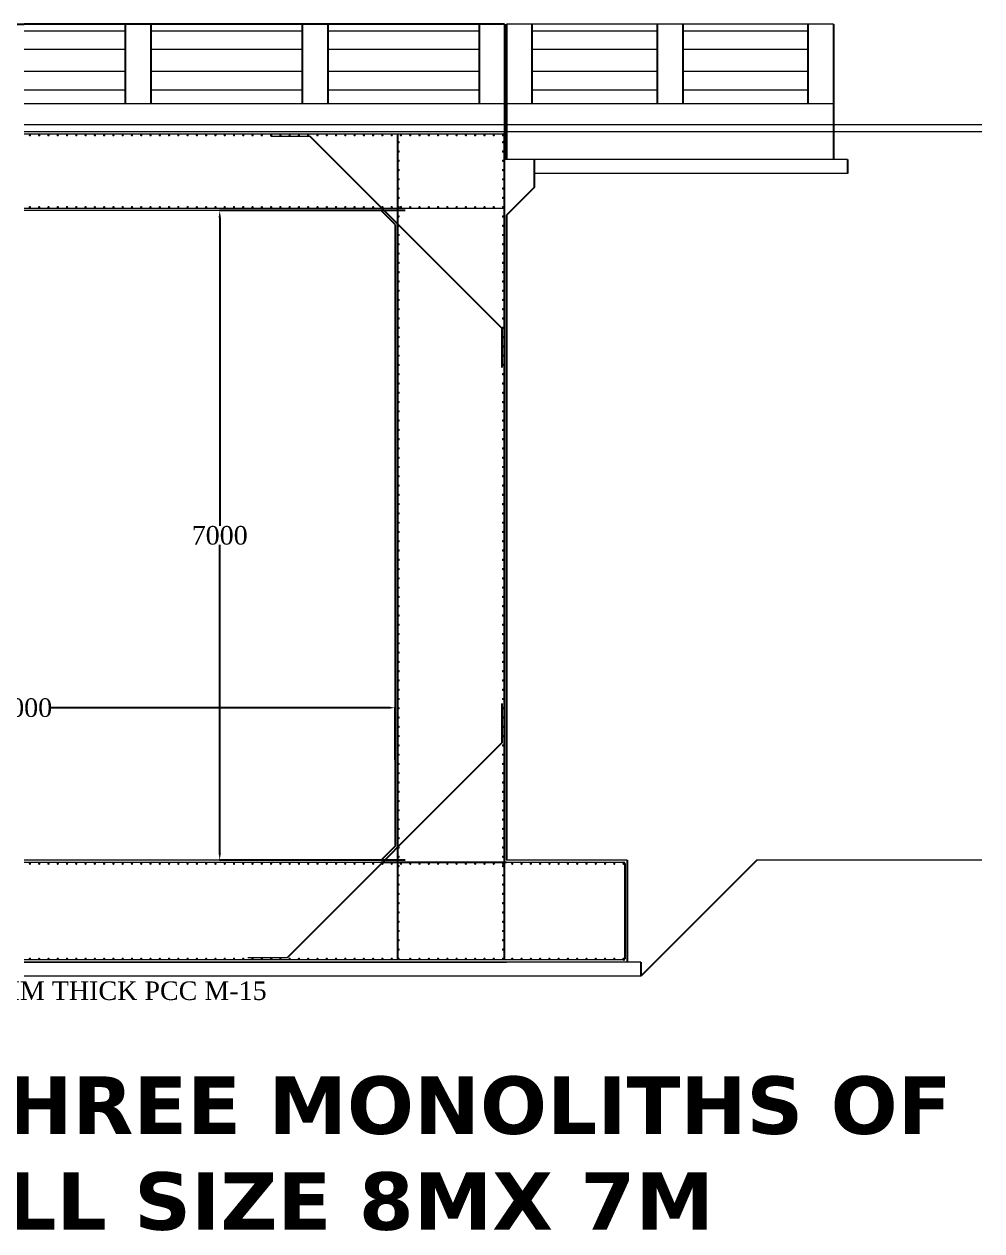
# Model space of a CAD drawing. Header units: millimetres. Extents: x -237855 to 3169, y -14991 to 144223.
# Drawn here: x -10346 to -21, y 131219 to 144223 of the extents above; entities that cross this region are included whole.
import ezdxf

# ---------------------------------------------------------------- set-up
doc = ezdxf.new("R2010")
doc.units = ezdxf.units.MM
doc.header["$MEASUREMENT"] = 0
doc.layers.add('S TEXT', color=7, linetype='Continuous', lineweight=20)
doc.styles.get("Standard").update_dxf_attribs({"font": 'dutchb.ttf'})
doc.dimstyles.new('ISO-25', dxfattribs={"dimtxt": 200, "dimasz": 75, "dimexe": 1.25, "dimexo": 0.625, "dimtad": 0, "dimtih": 1, "dimtoh": 1, "dimdec": 0, "dimtxsty": 'Standard', "dimcen": 75, "dimadec": 0, "dimazin": 0, "dimtfac": 1, "dimtdec": 0, "dimtmove": 0, "dimatfit": 2, "dimfxl": 0, "dimarcsym": 0})

# ---------------------------------------------------------------- blocks, each defined once
blk = doc.blocks.new('*D20')
at = {"color": 0, "lineweight": -2}
for p, q in [((-14346, 136294), (-14346, 136858)), ((-14271, 136856), (-10627, 136856)), ((-6421, 136856), (-10066, 136856)), ((-6346, 136294), (-6346, 136858))]:
    blk.add_line(p, q, dxfattribs=at)
at = {"color": 0}
for points in [[(-14271, 136869), (-14271, 136844), (-14346, 136856)], [(-6421, 136869), (-6421, 136844), (-6346, 136856)]]:
    blk.add_solid(points, dxfattribs=at)
at = {"layer": 'Defpoints', "color": 0}
for p in [(-6346, 136856), (-14346, 136293), (-6346, 136293)]:
    blk.add_point(p, dxfattribs=at)
at = {"color": 0, "insert": (-10346, 136856), "char_height": 200, "attachment_point": 5}
blk.add_mtext('8000', dxfattribs=at)
blk = doc.blocks.new('*D21')
at = {"color": 0, "lineweight": -2}
for p, q in [((-6238, 142213), (-8239, 142213)), ((-8238, 142138), (-8238, 138816)), ((-8238, 135289), (-8238, 138610)), ((-6238, 135214), (-8239, 135214))]:
    blk.add_line(p, q, dxfattribs=at)
at = {"color": 0}
for points in [[(-8250, 142138), (-8225, 142138), (-8238, 142213)], [(-8250, 135289), (-8225, 135289), (-8238, 135214)]]:
    blk.add_solid(points, dxfattribs=at)
at = {"layer": 'Defpoints', "color": 0}
for p in [(-6237, 142213), (-8238, 135214), (-6237, 135214)]:
    blk.add_point(p, dxfattribs=at)
at = {"color": 0, "insert": (-8238, 138713), "char_height": 200, "attachment_point": 5}
blk.add_mtext('7000', dxfattribs=at)

msp = doc.modelspace()

# ---------------------------------------------------------------- linework, layer by layer
for p, q in [((-15526.35978, 144222.84867), (-10346.35978, 144222.84867)), ((-5166.35978, 144222.84857), (-10346.35978, 144222.84867)), ((-9255.35978, 144222.84861), (-9255.35979, 143362.84861)), ((-8980.35978, 144222.84861), (-8980.35979, 143362.84861)), ((-7348.35978, 144222.84859), (-7348.35979, 143362.84859)), ((-7073.35978, 144222.84859), (-7073.35979, 143362.84859)), ((-5441.35978, 144222.84857), (-5441.35979, 143362.84857)), ((-5166.35978, 144222.84857), (-5166.35979, 142762.84857)), ((-5146.35978, 144222.84857), (-5146.35979, 142762.84857)), ((-4871.35978, 144222.84857), (-4871.35979, 143362.84856)), ((-3521.35978, 144222.84855), (-3521.35979, 143362.84854)), ((-3246.35978, 144222.84855), (-3246.35979, 143362.84853)), ((-1896.35978, 144222.84854), (-1896.35979, 143362.8485)), ((-1621.35978, 144222.84853), (-1621.35979, 142762.8485)), ((-5196.35981, 140948.20391), (-7261.00445, 143012.84861)), ((-6321.35979, 143037.84859), (-6321.35988, 134137.84859)), ((-5171.35979, 143025.34857), (-5171.35988, 134137.84857)), ((-4846.35979, 142762.84856), (-4846.3598, 142462.84856)), ((-1471.35979, 142762.84849), (-1471.35979, 142612.84849)), ((-4846.3598, 142462.84856), (-5146.3598, 142162.84857)), ((-6346.3598, 142062.84859), (-6496.3598, 142212.8486)), ((-5146.3598, 142162.84857), (-5146.35987, 135212.84857)), ((-6346.3598, 142062.84859), (-6346.35987, 135362.84859)), ((-5196.35981, 140948.20391), (-5196.35982, 140523.93984)), ((-5196.35985, 136901.7573), (-5196.35986, 136477.49323)), ((-5196.35986, 136477.49323), (-7511.00454, 134162.84862)), ((-6346.35987, 135362.84859), (-6496.35987, 135212.8486)), ((-5146.35987, 135187.84857), (-6496.35987, 135187.8486)), ((-3871.35987, 135175.34854), (-3871.35988, 134150.34854)), ((-3846.35987, 135212.84854), (-3846.35988, 134112.84854)), ((-2446.35987, 135212.84851), (-3696.35988, 133962.84854)), ((-3696.35988, 134112.84854), (-3696.35988, 133962.84854))]:
    msp.add_line(p, q)
at = {"const_width": 12.5}
for points in [[(-10277.60979, 143025.34867, -1), (-10290.10979, 143025.34867, -1)], [(-10177.60979, 143025.34867, -1), (-10190.10979, 143025.34867, -1)], [(-10077.60979, 143025.34867, -1), (-10090.10979, 143025.34867, -1)], [(-9977.60979, 143025.34867, -1), (-9990.10979, 143025.34867, -1)], [(-9877.60979, 143025.34866, -1), (-9890.10979, 143025.34866, -1)], [(-9777.60979, 143025.34866, -1), (-9790.10979, 143025.34866, -1)], [(-9677.60979, 143025.34866, -1), (-9690.10979, 143025.34866, -1)], [(-9577.60979, 143025.34866, -1), (-9590.10979, 143025.34866, -1)], [(-9477.60979, 143025.34866, -1), (-9490.10979, 143025.34866, -1)], [(-9377.60979, 143025.34865, -1), (-9390.10979, 143025.34865, -1)], [(-9277.60979, 143025.34865, -1), (-9290.10979, 143025.34865, -1)], [(-9177.60979, 143025.34865, -1), (-9190.10979, 143025.34865, -1)], [(-9077.60979, 143025.34865, -1), (-9090.10979, 143025.34865, -1)], [(-8977.60979, 143025.34865, -1), (-8990.10979, 143025.34865, -1)], [(-8877.60979, 143025.34864, -1), (-8890.10979, 143025.34864, -1)], [(-8777.60979, 143025.34864, -1), (-8790.10979, 143025.34864, -1)], [(-8677.60979, 143025.34864, -1), (-8690.10979, 143025.34864, -1)], [(-8577.60979, 143025.34864, -1), (-8590.10979, 143025.34864, -1)], [(-8477.60979, 143025.34864, -1), (-8490.10979, 143025.34864, -1)], [(-8377.60979, 143025.34863, -1), (-8390.10979, 143025.34863, -1)], [(-8277.60979, 143025.34863, -1), (-8290.10979, 143025.34863, -1)], [(-8177.60979, 143025.34863, -1), (-8190.10979, 143025.34863, -1)], [(-8077.60979, 143025.34863, -1), (-8090.10979, 143025.34863, -1)], [(-7977.60979, 143025.34863, -1), (-7990.10979, 143025.34863, -1)], [(-7877.60979, 143025.34862, -1), (-7890.10979, 143025.34862, -1)], [(-7777.60979, 143025.34862, -1), (-7790.10979, 143025.34862, -1)], [(-7677.60979, 143025.34862, -1), (-7690.10979, 143025.34862, -1)], [(-7577.60979, 143025.34862, -1), (-7590.10979, 143025.34862, -1)], [(-7477.60979, 143025.34862, -1), (-7490.10979, 143025.34862, -1)], [(-7377.60979, 143025.34861, -1), (-7390.10979, 143025.34861, -1)], [(-7277.60979, 143025.34861, -1), (-7290.10979, 143025.34861, -1)], [(-7177.60979, 143025.34861, -1), (-7190.10979, 143025.34861, -1)], [(-7077.60979, 143025.34861, -1), (-7090.10979, 143025.34861, -1)], [(-6977.60979, 143025.34861, -1), (-6990.10979, 143025.34861, -1)], [(-6877.60979, 143025.3486, -1), (-6890.10979, 143025.3486, -1)], [(-6777.60979, 143025.3486, -1), (-6790.10979, 143025.3486, -1)], [(-6677.60979, 143025.3486, -1), (-6690.10979, 143025.3486, -1)], [(-6577.60979, 143025.3486, -1), (-6590.10979, 143025.3486, -1)], [(-6477.60979, 143025.3486, -1), (-6490.10979, 143025.3486, -1)], [(-6377.60979, 143025.34859, -1), (-6390.10979, 143025.34859, -1)], [(-6302.6097, 142950.34859, -1), (-6315.1097, 142950.34859, -1)], [(-6277.60979, 143025.34859, -1), (-6290.10979, 143025.34859, -1)], [(-6177.60979, 143025.34859, -1), (-6190.10979, 143025.34859, -1)], [(-6077.60979, 143025.34859, -1), (-6090.10979, 143025.34859, -1)], [(-5977.60979, 143025.34859, -1), (-5990.10979, 143025.34859, -1)], [(-5877.60979, 143025.34858, -1), (-5890.10979, 143025.34858, -1)], [(-5777.60979, 143025.34858, -1), (-5790.10979, 143025.34858, -1)], [(-5677.60979, 143025.34858, -1), (-5690.10979, 143025.34858, -1)], [(-5577.60979, 143025.34858, -1), (-5590.10979, 143025.34858, -1)], [(-5477.60979, 143025.34858, -1), (-5490.10979, 143025.34858, -1)], [(-5377.60979, 143025.34857, -1), (-5390.10979, 143025.34857, -1)], [(-5277.60979, 143025.34857, -1), (-5290.10979, 143025.34857, -1)], [(-5177.60979, 143025.34857, -1), (-5190.10979, 143025.34857, -1)], [(-5177.6097, 142950.34857, -1), (-5190.1097, 142950.34857, -1)], [(-6302.6097, 142850.34859, -1), (-6315.1097, 142850.34859, -1)], [(-5177.6097, 142850.34857, -1), (-5190.1097, 142850.34857, -1)], [(-6302.60971, 142750.34859, -1), (-6315.10971, 142750.34859, -1)], [(-6302.60971, 142650.34859, -1), (-6315.10971, 142650.34859, -1)], [(-5177.60971, 142750.34857, -1), (-5190.10971, 142750.34857, -1)], [(-5177.60971, 142650.34857, -1), (-5190.10971, 142650.34857, -1)], [(-6302.60971, 142550.34859, -1), (-6315.10971, 142550.34859, -1)], [(-5177.60971, 142550.34857, -1), (-5190.10971, 142550.34857, -1)], [(-6302.60971, 142450.34859, -1), (-6315.10971, 142450.34859, -1)], [(-5177.60971, 142450.34857, -1), (-5190.10971, 142450.34857, -1)], [(-6302.60971, 142350.34859, -1), (-6315.10971, 142350.34859, -1)], [(-5177.60971, 142350.34857, -1), (-5190.10971, 142350.34857, -1)], [(-10277.60972, 142250.34867, -1), (-10290.10972, 142250.34867, -1)], [(-10177.60972, 142250.34867, -1), (-10190.10972, 142250.34867, -1)], [(-10077.60972, 142250.34867, -1), (-10090.10972, 142250.34867, -1)], [(-9977.60972, 142250.34867, -1), (-9990.10972, 142250.34867, -1)], [(-9877.60972, 142250.34866, -1), (-9890.10972, 142250.34866, -1)], [(-9777.60972, 142250.34866, -1), (-9790.10972, 142250.34866, -1)], [(-9677.60972, 142250.34866, -1), (-9690.10972, 142250.34866, -1)], [(-9577.60972, 142250.34866, -1), (-9590.10972, 142250.34866, -1)], [(-9477.60972, 142250.34866, -1), (-9490.10972, 142250.34866, -1)], [(-9377.60972, 142250.34865, -1), (-9390.10972, 142250.34865, -1)], [(-9277.60972, 142250.34865, -1), (-9290.10972, 142250.34865, -1)], [(-9177.60972, 142250.34865, -1), (-9190.10972, 142250.34865, -1)], [(-9077.60972, 142250.34865, -1), (-9090.10972, 142250.34865, -1)], [(-8977.60972, 142250.34865, -1), (-8990.10972, 142250.34865, -1)], [(-8877.60972, 142250.34864, -1), (-8890.10972, 142250.34864, -1)], [(-8777.60972, 142250.34864, -1), (-8790.10972, 142250.34864, -1)], [(-8677.60972, 142250.34864, -1), (-8690.10972, 142250.34864, -1)], [(-8577.60972, 142250.34864, -1), (-8590.10972, 142250.34864, -1)], [(-8477.60972, 142250.34864, -1), (-8490.10972, 142250.34864, -1)], [(-8377.60972, 142250.34863, -1), (-8390.10972, 142250.34863, -1)], [(-8277.60972, 142250.34863, -1), (-8290.10972, 142250.34863, -1)], [(-8177.60972, 142250.34863, -1), (-8190.10972, 142250.34863, -1)], [(-8077.60972, 142250.34863, -1), (-8090.10972, 142250.34863, -1)], [(-7977.60972, 142250.34863, -1), (-7990.10972, 142250.34863, -1)], [(-7877.60972, 142250.34862, -1), (-7890.10972, 142250.34862, -1)], [(-7777.60972, 142250.34862, -1), (-7790.10972, 142250.34862, -1)], [(-7677.60972, 142250.34862, -1), (-7690.10972, 142250.34862, -1)], [(-7577.60972, 142250.34862, -1), (-7590.10972, 142250.34862, -1)], [(-7477.60972, 142250.34862, -1), (-7490.10972, 142250.34862, -1)], [(-7377.60972, 142250.34861, -1), (-7390.10972, 142250.34861, -1)], [(-7277.60972, 142250.34861, -1), (-7290.10972, 142250.34861, -1)], [(-7177.60972, 142250.34861, -1), (-7190.10972, 142250.34861, -1)], [(-7077.60972, 142250.34861, -1), (-7090.10972, 142250.34861, -1)], [(-6977.60972, 142250.34861, -1), (-6990.10972, 142250.34861, -1)], [(-6877.60972, 142250.3486, -1), (-6890.10972, 142250.3486, -1)], [(-6777.60972, 142250.3486, -1), (-6790.10972, 142250.3486, -1)], [(-6677.60972, 142250.3486, -1), (-6690.10972, 142250.3486, -1)], [(-6577.60972, 142250.3486, -1), (-6590.10972, 142250.3486, -1)], [(-6477.60972, 142250.3486, -1), (-6490.10972, 142250.3486, -1)], [(-6377.60972, 142250.34859, -1), (-6390.10972, 142250.34859, -1)], [(-6302.60972, 142250.34859, -1), (-6315.10972, 142250.34859, -1)], [(-6302.60972, 142150.34859, -1), (-6315.10972, 142150.34859, -1)], [(-6277.60972, 142250.34859, -1), (-6290.10972, 142250.34859, -1)], [(-6177.60972, 142250.34859, -1), (-6190.10972, 142250.34859, -1)], [(-6077.60972, 142250.34859, -1), (-6090.10972, 142250.34859, -1)], [(-5977.60972, 142250.34859, -1), (-5990.10972, 142250.34859, -1)], [(-5877.60972, 142250.34858, -1), (-5890.10972, 142250.34858, -1)], [(-5777.60972, 142250.34858, -1), (-5790.10972, 142250.34858, -1)], [(-5677.60972, 142250.34858, -1), (-5690.10972, 142250.34858, -1)], [(-5577.60972, 142250.34858, -1), (-5590.10972, 142250.34858, -1)], [(-5477.60972, 142250.34858, -1), (-5490.10972, 142250.34858, -1)], [(-5377.60972, 142250.34857, -1), (-5390.10972, 142250.34857, -1)], [(-5277.60972, 142250.34857, -1), (-5290.10972, 142250.34857, -1)], [(-5177.6098, 142250.34857, -1), (-5190.1098, 142250.34857, -1)], [(-5177.60972, 142250.34857, -1), (-5190.10972, 142250.34857, -1)], [(-5177.60972, 142150.34857, -1), (-5190.10972, 142150.34857, -1)], [(-6302.60972, 142050.34859, -1), (-6315.10972, 142050.34859, -1)], [(-5177.60972, 142050.34857, -1), (-5190.10972, 142050.34857, -1)], [(-6302.60972, 141950.34859, -1), (-6315.10972, 141950.34859, -1)], [(-5177.60972, 141950.34857, -1), (-5190.10972, 141950.34857, -1)], [(-6302.60973, 141750.34859, -1), (-6315.10973, 141750.34859, -1)], [(-6302.60972, 141850.34859, -1), (-6315.10972, 141850.34859, -1)], [(-5177.60973, 141750.34857, -1), (-5190.10973, 141750.34857, -1)], [(-5177.60972, 141850.34857, -1), (-5190.10972, 141850.34857, -1)], [(-6302.60973, 141650.34859, -1), (-6315.10973, 141650.34859, -1)], [(-5177.60973, 141650.34857, -1), (-5190.10973, 141650.34857, -1)], [(-6302.60973, 141550.34859, -1), (-6315.10973, 141550.34859, -1)], [(-5177.60973, 141550.34857, -1), (-5190.10973, 141550.34857, -1)], [(-6302.60973, 141450.34859, -1), (-6315.10973, 141450.34859, -1)], [(-6302.60973, 141350.34859, -1), (-6315.10973, 141350.34859, -1)], [(-5177.60973, 141450.34857, -1), (-5190.10973, 141450.34857, -1)], [(-5177.60973, 141350.34857, -1), (-5190.10973, 141350.34857, -1)], [(-6302.60974, 141250.34859, -1), (-6315.10974, 141250.34859, -1)], [(-5177.60974, 141250.34857, -1), (-5190.10974, 141250.34857, -1)], [(-6302.60974, 141150.34859, -1), (-6315.10974, 141150.34859, -1)], [(-5177.60974, 141150.34857, -1), (-5190.10974, 141150.34857, -1)], [(-6302.60974, 141050.34859, -1), (-6315.10974, 141050.34859, -1)], [(-5177.60974, 141050.34857, -1), (-5190.10974, 141050.34857, -1)], [(-6302.60974, 140950.34859, -1), (-6315.10974, 140950.34859, -1)], [(-6302.60974, 140850.34859, -1), (-6315.10974, 140850.34859, -1)], [(-5177.60974, 140950.34857, -1), (-5190.10974, 140950.34857, -1)], [(-5177.60974, 140850.34857, -1), (-5190.10974, 140850.34857, -1)], [(-6302.60975, 140750.34859, -1), (-6315.10975, 140750.34859, -1)], [(-5177.60975, 140750.34857, -1), (-5190.10975, 140750.34857, -1)], [(-6302.60975, 140650.34859, -1), (-6315.10975, 140650.34859, -1)], [(-5177.60975, 140650.34857, -1), (-5190.10975, 140650.34857, -1)], [(-6302.60975, 140550.34859, -1), (-6315.10975, 140550.34859, -1)], [(-6302.60975, 140450.34859, -1), (-6315.10975, 140450.34859, -1)], [(-5177.60975, 140550.34857, -1), (-5190.10975, 140550.34857, -1)], [(-5177.60975, 140450.34857, -1), (-5190.10975, 140450.34857, -1)], [(-6302.60975, 140350.34859, -1), (-6315.10975, 140350.34859, -1)], [(-5177.60975, 140350.34857, -1), (-5190.10975, 140350.34857, -1)], [(-6302.60976, 140250.34859, -1), (-6315.10976, 140250.34859, -1)], [(-5177.60976, 140250.34857, -1), (-5190.10976, 140250.34857, -1)], [(-6302.60976, 140150.34859, -1), (-6315.10976, 140150.34859, -1)], [(-6302.60976, 140050.34859, -1), (-6315.10976, 140050.34859, -1)], [(-5177.60976, 140150.34857, -1), (-5190.10976, 140150.34857, -1)], [(-5177.60976, 140050.34857, -1), (-5190.10976, 140050.34857, -1)], [(-6302.60976, 139950.34859, -1), (-6315.10976, 139950.34859, -1)], [(-5177.60976, 139950.34857, -1), (-5190.10976, 139950.34857, -1)], [(-6302.60976, 139850.34859, -1), (-6315.10976, 139850.34859, -1)], [(-5177.60976, 139850.34857, -1), (-5190.10976, 139850.34857, -1)], [(-6302.60977, 139750.34859, -1), (-6315.10977, 139750.34859, -1)], [(-5177.60977, 139750.34857, -1), (-5190.10977, 139750.34857, -1)], [(-6302.60977, 139650.34859, -1), (-6315.10977, 139650.34859, -1)], [(-6302.60977, 139550.34859, -1), (-6315.10977, 139550.34859, -1)], [(-5177.60977, 139650.34857, -1), (-5190.10977, 139650.34857, -1)], [(-5177.60977, 139550.34857, -1), (-5190.10977, 139550.34857, -1)], [(-6302.60977, 139450.34859, -1), (-6315.10977, 139450.34859, -1)], [(-5177.60977, 139450.34857, -1), (-5190.10977, 139450.34857, -1)], [(-6302.60978, 139350.34859, -1), (-6315.10978, 139350.34859, -1)], [(-5177.60978, 139350.34857, -1), (-5190.10978, 139350.34857, -1)], [(-6302.60978, 139250.34859, -1), (-6315.10978, 139250.34859, -1)], [(-6302.60978, 139150.34859, -1), (-6315.10978, 139150.34859, -1)], [(-5177.60978, 139250.34857, -1), (-5190.10978, 139250.34857, -1)], [(-5177.60978, 139150.34857, -1), (-5190.10978, 139150.34857, -1)], [(-6302.60978, 139050.34859, -1), (-6315.10978, 139050.34859, -1)], [(-5177.60978, 139050.34857, -1), (-5190.10978, 139050.34857, -1)], [(-6302.60978, 138950.34859, -1), (-6315.10978, 138950.34859, -1)], [(-5177.60978, 138950.34857, -1), (-5190.10978, 138950.34857, -1)], [(-6302.60979, 138850.34859, -1), (-6315.10979, 138850.34859, -1)], [(-6302.60979, 138750.34859, -1), (-6315.10979, 138750.34859, -1)], [(-5177.60979, 138850.34857, -1), (-5190.10979, 138850.34857, -1)], [(-5177.60979, 138750.34857, -1), (-5190.10979, 138750.34857, -1)], [(-6302.60979, 138650.34859, -1), (-6315.10979, 138650.34859, -1)], [(-5177.60979, 138650.34857, -1), (-5190.10979, 138650.34857, -1)], [(-6302.60979, 138550.34859, -1), (-6315.10979, 138550.34859, -1)], [(-5177.60979, 138550.34857, -1), (-5190.10979, 138550.34857, -1)], [(-6302.6098, 138350.34859, -1), (-6315.1098, 138350.34859, -1)], [(-6302.60979, 138450.34859, -1), (-6315.10979, 138450.34859, -1)], [(-5177.6098, 138350.34857, -1), (-5190.1098, 138350.34857, -1)], [(-5177.60979, 138450.34857, -1), (-5190.10979, 138450.34857, -1)], [(-6302.6098, 138250.34859, -1), (-6315.1098, 138250.34859, -1)], [(-5177.6098, 138250.34857, -1), (-5190.1098, 138250.34857, -1)], [(-6302.6098, 138150.34859, -1), (-6315.1098, 138150.34859, -1)], [(-5177.6098, 138150.34857, -1), (-5190.1098, 138150.34857, -1)], [(-6302.6098, 138050.34859, -1), (-6315.1098, 138050.34859, -1)], [(-5177.6098, 138050.34857, -1), (-5190.1098, 138050.34857, -1)], [(-6302.60981, 137850.34859, -1), (-6315.10981, 137850.34859, -1)], [(-6302.6098, 137950.34859, -1), (-6315.1098, 137950.34859, -1)], [(-5177.60981, 137850.34857, -1), (-5190.10981, 137850.34857, -1)], [(-5177.6098, 137950.34857, -1), (-5190.1098, 137950.34857, -1)], [(-6302.60981, 137750.34859, -1), (-6315.10981, 137750.34859, -1)], [(-5177.60981, 137750.34857, -1), (-5190.10981, 137750.34857, -1)], [(-6302.60981, 137650.34859, -1), (-6315.10981, 137650.34859, -1)], [(-5177.60981, 137650.34857, -1), (-5190.10981, 137650.34857, -1)], [(-6302.60981, 137550.34859, -1), (-6315.10981, 137550.34859, -1)], [(-6302.60981, 137450.34859, -1), (-6315.10981, 137450.34859, -1)], [(-5177.60981, 137550.34857, -1), (-5190.10981, 137550.34857, -1)], [(-5177.60981, 137450.34857, -1), (-5190.10981, 137450.34857, -1)], [(-6302.60982, 137350.34859, -1), (-6315.10982, 137350.34859, -1)], [(-5177.60982, 137350.34857, -1), (-5190.10982, 137350.34857, -1)], [(-6302.60982, 137250.34859, -1), (-6315.10982, 137250.34859, -1)], [(-5177.60982, 137250.34857, -1), (-5190.10982, 137250.34857, -1)], [(-6302.60982, 137150.34859, -1), (-6315.10982, 137150.34859, -1)], [(-6302.60982, 137050.34859, -1), (-6315.10982, 137050.34859, -1)], [(-5177.60982, 137150.34857, -1), (-5190.10982, 137150.34857, -1)], [(-5177.60982, 137050.34857, -1), (-5190.10982, 137050.34857, -1)], [(-6302.60982, 136950.34859, -1), (-6315.10982, 136950.34859, -1)], [(-5177.60982, 136950.34857, -1), (-5190.10982, 136950.34857, -1)], [(-6302.60983, 136850.34859, -1), (-6315.10983, 136850.34859, -1)], [(-5177.60983, 136850.34857, -1), (-5190.10983, 136850.34857, -1)], [(-6302.60983, 136750.34859, -1), (-6315.10983, 136750.34859, -1)], [(-5177.60983, 136750.34857, -1), (-5190.10983, 136750.34857, -1)], [(-6302.60983, 136650.34859, -1), (-6315.10983, 136650.34859, -1)], [(-6302.60983, 136550.34859, -1), (-6315.10983, 136550.34859, -1)], [(-5177.60983, 136650.34857, -1), (-5190.10983, 136650.34857, -1)], [(-5177.60983, 136550.34857, -1), (-5190.10983, 136550.34857, -1)], [(-6302.60983, 136450.34859, -1), (-6315.10983, 136450.34859, -1)], [(-5177.60983, 136450.34857, -1), (-5190.10983, 136450.34857, -1)], [(-6302.60984, 136350.34859, -1), (-6315.10984, 136350.34859, -1)], [(-5177.60984, 136350.34857, -1), (-5190.10984, 136350.34857, -1)], [(-6302.60984, 136250.34859, -1), (-6315.10984, 136250.34859, -1)], [(-6302.60984, 136150.34859, -1), (-6315.10984, 136150.34859, -1)], [(-5177.60984, 136250.34857, -1), (-5190.10984, 136250.34857, -1)], [(-5177.60984, 136150.34857, -1), (-5190.10984, 136150.34857, -1)], [(-6302.60984, 136050.34859, -1), (-6315.10984, 136050.34859, -1)], [(-5177.60984, 136050.34857, -1), (-5190.10984, 136050.34857, -1)], [(-6302.60984, 135950.34859, -1), (-6315.10984, 135950.34859, -1)], [(-5177.60984, 135950.34857, -1), (-5190.10984, 135950.34857, -1)], [(-6302.60985, 135850.34859, -1), (-6315.10985, 135850.34859, -1)], [(-6302.60985, 135750.34859, -1), (-6315.10985, 135750.34859, -1)], [(-5177.60985, 135850.34857, -1), (-5190.10985, 135850.34857, -1)], [(-5177.60985, 135750.34857, -1), (-5190.10985, 135750.34857, -1)], [(-6302.60985, 135650.34859, -1), (-6315.10985, 135650.34859, -1)], [(-5177.60985, 135650.34857, -1), (-5190.10985, 135650.34857, -1)], [(-6302.60985, 135550.34859, -1), (-6315.10985, 135550.34859, -1)], [(-5177.60985, 135550.34857, -1), (-5190.10985, 135550.34857, -1)], [(-6302.60985, 135450.34859, -1), (-6315.10985, 135450.34859, -1)], [(-5177.60985, 135450.34857, -1), (-5190.10985, 135450.34857, -1)], [(-6302.60986, 135350.34859, -1), (-6315.10986, 135350.34859, -1)], [(-6302.60986, 135250.34859, -1), (-6315.10986, 135250.34859, -1)], [(-5177.60986, 135350.34857, -1), (-5190.10986, 135350.34857, -1)], [(-5177.60986, 135250.34857, -1), (-5190.10986, 135250.34857, -1)], [(-10277.60987, 135175.34867, -1), (-10290.10987, 135175.34867, -1)], [(-10177.60987, 135175.34867, -1), (-10190.10987, 135175.34867, -1)], [(-10077.60987, 135175.34867, -1), (-10090.10987, 135175.34867, -1)], [(-9977.60987, 135175.34867, -1), (-9990.10987, 135175.34867, -1)], [(-9877.60987, 135175.34866, -1), (-9890.10987, 135175.34866, -1)], [(-9777.60987, 135175.34866, -1), (-9790.10987, 135175.34866, -1)], [(-9677.60987, 135175.34866, -1), (-9690.10987, 135175.34866, -1)], [(-9577.60987, 135175.34866, -1), (-9590.10987, 135175.34866, -1)], [(-9477.60987, 135175.34866, -1), (-9490.10987, 135175.34866, -1)], [(-9377.60987, 135175.34865, -1), (-9390.10987, 135175.34865, -1)], [(-9277.60987, 135175.34865, -1), (-9290.10987, 135175.34865, -1)], [(-9177.60987, 135175.34865, -1), (-9190.10987, 135175.34865, -1)], [(-9077.60987, 135175.34865, -1), (-9090.10987, 135175.34865, -1)], [(-8977.60987, 135175.34865, -1), (-8990.10987, 135175.34865, -1)], [(-8877.60987, 135175.34864, -1), (-8890.10987, 135175.34864, -1)], [(-8777.60987, 135175.34864, -1), (-8790.10987, 135175.34864, -1)], [(-8677.60987, 135175.34864, -1), (-8690.10987, 135175.34864, -1)], [(-8577.60987, 135175.34864, -1), (-8590.10987, 135175.34864, -1)], [(-8477.60987, 135175.34864, -1), (-8490.10987, 135175.34864, -1)], [(-8377.60987, 135175.34863, -1), (-8390.10987, 135175.34863, -1)], [(-8277.60987, 135175.34863, -1), (-8290.10987, 135175.34863, -1)], [(-8177.60987, 135175.34863, -1), (-8190.10987, 135175.34863, -1)], [(-8077.60987, 135175.34863, -1), (-8090.10987, 135175.34863, -1)], [(-7977.60987, 135175.34863, -1), (-7990.10987, 135175.34863, -1)], [(-7877.60987, 135175.34862, -1), (-7890.10987, 135175.34862, -1)], [(-7777.60987, 135175.34862, -1), (-7790.10987, 135175.34862, -1)], [(-7677.60987, 135175.34862, -1), (-7690.10987, 135175.34862, -1)], [(-7577.60987, 135175.34862, -1), (-7590.10987, 135175.34862, -1)], [(-7477.60987, 135175.34862, -1), (-7490.10987, 135175.34862, -1)], [(-7377.60987, 135175.34861, -1), (-7390.10987, 135175.34861, -1)], [(-7277.60987, 135175.34861, -1), (-7290.10987, 135175.34861, -1)], [(-7177.60987, 135175.34861, -1), (-7190.10987, 135175.34861, -1)], [(-7077.60987, 135175.34861, -1), (-7090.10987, 135175.34861, -1)], [(-6977.60987, 135175.34861, -1), (-6990.10987, 135175.34861, -1)], [(-6877.60987, 135175.3486, -1), (-6890.10987, 135175.3486, -1)], [(-6777.60987, 135175.3486, -1), (-6790.10987, 135175.3486, -1)], [(-6677.60987, 135175.3486, -1), (-6690.10987, 135175.3486, -1)], [(-6577.60987, 135175.3486, -1), (-6590.10987, 135175.3486, -1)], [(-6477.60987, 135175.3486, -1), (-6490.10987, 135175.3486, -1)], [(-6377.60987, 135175.34859, -1), (-6390.10987, 135175.34859, -1)], [(-6302.60986, 135150.34859, -1), (-6315.10986, 135150.34859, -1)], [(-6277.60987, 135175.34859, -1), (-6290.10987, 135175.34859, -1)], [(-6177.60987, 135175.34859, -1), (-6190.10987, 135175.34859, -1)], [(-6077.60987, 135175.34859, -1), (-6090.10987, 135175.34859, -1)], [(-5977.60987, 135175.34859, -1), (-5990.10987, 135175.34859, -1)], [(-5877.60987, 135175.34858, -1), (-5890.10987, 135175.34858, -1)], [(-5777.60987, 135175.34858, -1), (-5790.10987, 135175.34858, -1)], [(-5677.60987, 135175.34858, -1), (-5690.10987, 135175.34858, -1)], [(-5577.60987, 135175.34858, -1), (-5590.10987, 135175.34858, -1)], [(-5477.60987, 135175.34858, -1), (-5490.10987, 135175.34858, -1)], [(-5377.60987, 135175.34857, -1), (-5390.10987, 135175.34857, -1)], [(-5277.60987, 135175.34857, -1), (-5290.10987, 135175.34857, -1)], [(-5177.60987, 135175.34857, -1), (-5190.10987, 135175.34857, -1)], [(-5177.60986, 135150.34857, -1), (-5190.10986, 135150.34857, -1)], [(-5077.60987, 135175.34857, -1), (-5090.10987, 135175.34857, -1)], [(-4977.60987, 135175.34857, -1), (-4990.10987, 135175.34857, -1)], [(-4877.60987, 135175.34856, -1), (-4890.10987, 135175.34856, -1)], [(-4777.60987, 135175.34856, -1), (-4790.10987, 135175.34856, -1)], [(-4677.60987, 135175.34856, -1), (-4690.10987, 135175.34856, -1)], [(-4577.60987, 135175.34856, -1), (-4590.10987, 135175.34856, -1)], [(-4477.60987, 135175.34855, -1), (-4490.10987, 135175.34856, -1)], [(-4377.60987, 135175.34855, -1), (-4390.10987, 135175.34855, -1)], [(-4277.60987, 135175.34855, -1), (-4290.10987, 135175.34855, -1)], [(-4177.60987, 135175.34855, -1), (-4190.10987, 135175.34855, -1)], [(-4077.60987, 135175.34855, -1), (-4090.10987, 135175.34855, -1)], [(-3977.60987, 135175.34854, -1), (-3990.10987, 135175.34855, -1)], [(-3877.60987, 135175.34854, -1), (-3890.10987, 135175.34854, -1)], [(-6302.60986, 135050.34859, -1), (-6315.10986, 135050.34859, -1)], [(-5177.60986, 135050.34857, -1), (-5190.10986, 135050.34857, -1)], [(-6302.60987, 134850.34859, -1), (-6315.10987, 134850.34859, -1)], [(-6302.60986, 134950.34859, -1), (-6315.10986, 134950.34859, -1)], [(-5177.60987, 134850.34857, -1), (-5190.10987, 134850.34857, -1)], [(-5177.60986, 134950.34857, -1), (-5190.10986, 134950.34857, -1)], [(-6302.60987, 134750.34859, -1), (-6315.10987, 134750.34859, -1)], [(-5177.60987, 134750.34857, -1), (-5190.10987, 134750.34857, -1)], [(-6302.60987, 134650.34859, -1), (-6315.10987, 134650.34859, -1)], [(-5177.60987, 134650.34857, -1), (-5190.10987, 134650.34857, -1)], [(-6302.60987, 134550.34859, -1), (-6315.10987, 134550.34859, -1)], [(-6302.60987, 134450.34859, -1), (-6315.10987, 134450.34859, -1)], [(-5177.60987, 134550.34857, -1), (-5190.10987, 134550.34857, -1)], [(-5177.60987, 134450.34857, -1), (-5190.10987, 134450.34857, -1)], [(-6302.60988, 134350.34859, -1), (-6315.10988, 134350.34859, -1)], [(-5177.60988, 134350.34857, -1), (-5190.10988, 134350.34857, -1)], [(-6302.60988, 134250.34859, -1), (-6315.10988, 134250.34859, -1)], [(-5177.60988, 134250.34857, -1), (-5190.10988, 134250.34857, -1)], [(-10277.60988, 134150.34867, -1), (-10290.10988, 134150.34867, -1)], [(-10177.60988, 134150.34867, -1), (-10190.10988, 134150.34867, -1)], [(-10077.60988, 134150.34867, -1), (-10090.10988, 134150.34867, -1)], [(-9977.60988, 134150.34867, -1), (-9990.10988, 134150.34867, -1)], [(-9877.60988, 134150.34866, -1), (-9890.10988, 134150.34866, -1)], [(-9777.60988, 134150.34866, -1), (-9790.10988, 134150.34866, -1)], [(-9677.60988, 134150.34866, -1), (-9690.10988, 134150.34866, -1)], [(-9577.60988, 134150.34866, -1), (-9590.10988, 134150.34866, -1)], [(-9477.60988, 134150.34866, -1), (-9490.10988, 134150.34866, -1)], [(-9377.60988, 134150.34865, -1), (-9390.10988, 134150.34865, -1)], [(-9277.60988, 134150.34865, -1), (-9290.10988, 134150.34865, -1)], [(-9177.60988, 134150.34865, -1), (-9190.10988, 134150.34865, -1)], [(-9077.60988, 134150.34865, -1), (-9090.10988, 134150.34865, -1)], [(-8977.60988, 134150.34865, -1), (-8990.10988, 134150.34865, -1)], [(-8877.60988, 134150.34864, -1), (-8890.10988, 134150.34864, -1)], [(-8777.60988, 134150.34864, -1), (-8790.10988, 134150.34864, -1)], [(-8677.60988, 134150.34864, -1), (-8690.10988, 134150.34864, -1)], [(-8577.60988, 134150.34864, -1), (-8590.10988, 134150.34864, -1)], [(-8477.60988, 134150.34864, -1), (-8490.10988, 134150.34864, -1)], [(-8377.60988, 134150.34863, -1), (-8390.10988, 134150.34863, -1)], [(-8277.60988, 134150.34863, -1), (-8290.10988, 134150.34863, -1)], [(-8177.60988, 134150.34863, -1), (-8190.10988, 134150.34863, -1)], [(-8077.60988, 134150.34863, -1), (-8090.10988, 134150.34863, -1)], [(-7977.60988, 134150.34863, -1), (-7990.10988, 134150.34863, -1)], [(-7877.60988, 134150.34862, -1), (-7890.10988, 134150.34862, -1)], [(-7777.60988, 134150.34862, -1), (-7790.10988, 134150.34862, -1)], [(-7677.60988, 134150.34862, -1), (-7690.10988, 134150.34862, -1)], [(-7577.60988, 134150.34862, -1), (-7590.10988, 134150.34862, -1)], [(-7477.60988, 134150.34862, -1), (-7490.10988, 134150.34862, -1)], [(-7377.60988, 134150.34861, -1), (-7390.10988, 134150.34861, -1)], [(-7277.60988, 134150.34861, -1), (-7290.10988, 134150.34861, -1)], [(-7177.60988, 134150.34861, -1), (-7190.10988, 134150.34861, -1)], [(-7077.60988, 134150.34861, -1), (-7090.10988, 134150.34861, -1)], [(-6977.60988, 134150.34861, -1), (-6990.10988, 134150.34861, -1)], [(-6877.60988, 134150.3486, -1), (-6890.10988, 134150.3486, -1)], [(-6777.60988, 134150.3486, -1), (-6790.10988, 134150.3486, -1)], [(-6677.60988, 134150.3486, -1), (-6690.10988, 134150.3486, -1)], [(-6577.60988, 134150.3486, -1), (-6590.10988, 134150.3486, -1)], [(-6477.60988, 134150.3486, -1), (-6490.10988, 134150.3486, -1)], [(-6377.60988, 134150.34859, -1), (-6390.10988, 134150.34859, -1)], [(-6302.60988, 134150.34859, -1), (-6315.10988, 134150.34859, -1)], [(-6177.60988, 134150.34859, -1), (-6190.10988, 134150.34859, -1)], [(-6077.60988, 134150.34859, -1), (-6090.10988, 134150.34859, -1)], [(-5977.60988, 134150.34859, -1), (-5990.10988, 134150.34859, -1)], [(-5877.60988, 134150.34858, -1), (-5890.10988, 134150.34858, -1)], [(-5777.60988, 134150.34858, -1), (-5790.10988, 134150.34858, -1)], [(-5677.60988, 134150.34858, -1), (-5690.10988, 134150.34858, -1)], [(-5577.60988, 134150.34858, -1), (-5590.10988, 134150.34858, -1)], [(-5477.60988, 134150.34858, -1), (-5490.10988, 134150.34858, -1)], [(-5377.60988, 134150.34857, -1), (-5390.10988, 134150.34857, -1)], [(-5277.60988, 134150.34857, -1), (-5290.10988, 134150.34857, -1)], [(-5177.60988, 134150.34857, -1), (-5190.10988, 134150.34857, -1)], [(-5177.60988, 134150.34857, -1), (-5190.10988, 134150.34857, -1)], [(-5077.60988, 134150.34857, -1), (-5090.10988, 134150.34857, -1)], [(-4977.60988, 134150.34857, -1), (-4990.10988, 134150.34857, -1)], [(-4877.60988, 134150.34856, -1), (-4890.10988, 134150.34856, -1)], [(-4777.60988, 134150.34856, -1), (-4790.10988, 134150.34856, -1)], [(-4677.60988, 134150.34856, -1), (-4690.10988, 134150.34856, -1)], [(-4577.60988, 134150.34856, -1), (-4590.10988, 134150.34856, -1)], [(-4477.60988, 134150.34855, -1), (-4490.10988, 134150.34856, -1)], [(-4377.60988, 134150.34855, -1), (-4390.10988, 134150.34855, -1)], [(-4277.60988, 134150.34855, -1), (-4290.10988, 134150.34855, -1)], [(-4177.60988, 134150.34855, -1), (-4190.10988, 134150.34855, -1)], [(-4077.60988, 134150.34855, -1), (-4090.10988, 134150.34855, -1)], [(-3977.60988, 134150.34854, -1), (-3990.10988, 134150.34855, -1)], [(-3877.60988, 134150.34854, -1), (-3890.10988, 134150.34854, -1)]]:
    msp.add_lwpolyline(points, format="xyb", close=True, dxfattribs=at)
for centre, start, end in [((-5183.85979, 143025.34857), 359.999999418, 89.999998837), ((-3883.85987, 135175.34854), 359.999999418, 89.999998837), ((-3883.85988, 134150.34854), 269.999998837, 359.999999418)]:
    msp.add_arc(centre, 12.5, start, end)
at = {"layer": 'S TEXT'}
for p, q in [((-1621.35978, 144222.8485), (-5146.35978, 144222.84857)), ((-9255.35978, 144147.84865), (-10346.35977, 144147.84867)), ((-7348.35978, 144147.84861), (-8980.35978, 144147.84865)), ((-5441.35978, 144147.84857), (-7073.35978, 144147.84861)), ((-3521.35978, 144147.84854), (-4871.35978, 144147.84856)), ((-1896.35978, 144147.8485), (-3246.35978, 144147.84853)), ((-9255.35978, 143947.84865), (-10346.35977, 143947.84867)), ((-7348.35978, 143947.84861), (-8980.35978, 143947.84865)), ((-5441.35978, 143947.84857), (-7073.35978, 143947.84861)), ((-3521.35978, 143947.84854), (-4871.35978, 143947.84856)), ((-1896.35978, 143947.8485), (-3246.35978, 143947.84853)), ((-9255.35978, 143712.84865), (-10346.35978, 143712.84867)), ((-7348.35978, 143712.84861), (-8980.35978, 143712.84865)), ((-5441.35978, 143712.84857), (-7073.35978, 143712.84861)), ((-3521.35978, 143712.84854), (-4871.35978, 143712.84856)), ((-1896.35978, 143712.8485), (-3246.35978, 143712.84853)), ((-9255.35979, 143512.84865), (-10346.35978, 143512.84867)), ((-7348.35979, 143512.84861), (-8980.35979, 143512.84865)), ((-5441.35979, 143512.84857), (-7073.35979, 143512.84861)), ((-3521.35979, 143512.84854), (-4871.35979, 143512.84856)), ((-1896.35979, 143512.8485), (-3246.35979, 143512.84853)), ((-5166.35979, 143362.84857), (-10346.35978, 143362.84867)), ((-1621.35979, 143362.8485), (-5146.35979, 143362.84857)), ((-5166.35979, 143137.84857), (-10346.35979, 143137.84867)), ((-5166.35979, 143062.84857), (-10346.35979, 143062.84867)), ((-21.35979, 143137.84846), (-5146.35979, 143137.84857)), ((-21.35979, 143062.84846), (-5146.35979, 143062.84857)), ((-5183.85979, 143037.84857), (-10346.35979, 143037.84867)), ((-7261.00445, 143012.84861), (-7685.26852, 143012.84862)), ((-1471.35979, 142762.84849), (-5166.35979, 142762.84857)), ((-1471.35979, 142612.84849), (-4846.35979, 142612.84856)), ((-5171.3598, 142237.84857), (-10346.3598, 142237.84867)), ((-6496.3598, 142212.8486), (-10346.3598, 142212.84867)), ((-6496.35987, 135212.8486), (-10346.35987, 135212.84867)), ((-6496.35987, 135187.8486), (-10346.35987, 135187.84867)), ((-3846.35987, 135212.84854), (-5146.35987, 135212.84857)), ((-3883.85987, 135187.84854), (-5146.35987, 135187.84857)), ((-21.35987, 135212.84846), (-2446.35987, 135212.84851)), ((-3883.85988, 134137.84854), (-10346.35988, 134137.84867)), ((-10346.35988, 134112.84878), (-5146.35985, 134112.84878)), ((-3696.35988, 134112.84854), (-10346.35988, 134112.84867)), ((-7511.00454, 134162.84862), (-7935.26861, 134162.84863)), ((-3696.35988, 133962.84854), (-10346.35988, 133962.84867))]:
    msp.add_line(p, q, dxfattribs=at)

# ---------------------------------------------------------------- texts
at = {"insert": (-11189.46263, 133906.60748), "char_height": 200, "width": 5976, "attachment_point": 1}
msp.add_mtext('150 MM THICK PCC M-15', dxfattribs=at)
at = {"layer": 'S TEXT', "insert": (-9205.72944, 132051.35117), "char_height": 675, "width": 17685, "attachment_point": 5}
msp.add_mtext('{\\fVerdana|b1|i0|c0|p34;\\H0.9182x;BOX CULVERT THREE MONOLITHS OF SINGLE CELL SIZE 8MX 7M}', dxfattribs=at)

# ---------------------------------------------------------------- dimensions: what is measured, and where the dimension line sits
dim = msp.add_linear_dim(base=(-8237.94488, 135213.51141), p1=(-6237.37235, 142212.84859), p2=(-6237.37235, 135213.51141), angle=90, text='7000', dimstyle='ISO-25')
dim.commit()
dim.dimension.update_dxf_attribs({"geometry": '*D21', "text_midpoint": (-8237.94488, 138713.18)})
dim = msp.add_linear_dim(base=(-6346.35986, 136856.43514), p1=(-14346.35986, 136292.99819), p2=(-6346.35986, 136292.99811), dimstyle='ISO-25')
dim.commit()
dim.dimension.update_dxf_attribs({"geometry": '*D20', "text_midpoint": (-10346.35986, 136856.43514)})

# ---------------------------------------------------------------- leaders
at = {"annotation_type": 0, "has_hookline": 1, "hookline_direction": 0, "text_width": 936.94581}
msp.add_leader([(-11540.6888, 134025.81175), (-11540.6888, 133806.60748), (-11190.08763, 133806.60748)], dimstyle='ISO-25', override={"dimgap": 0.625, "dimtad": 0}, dxfattribs=at)

doc.saveas('drawing.dxf')
